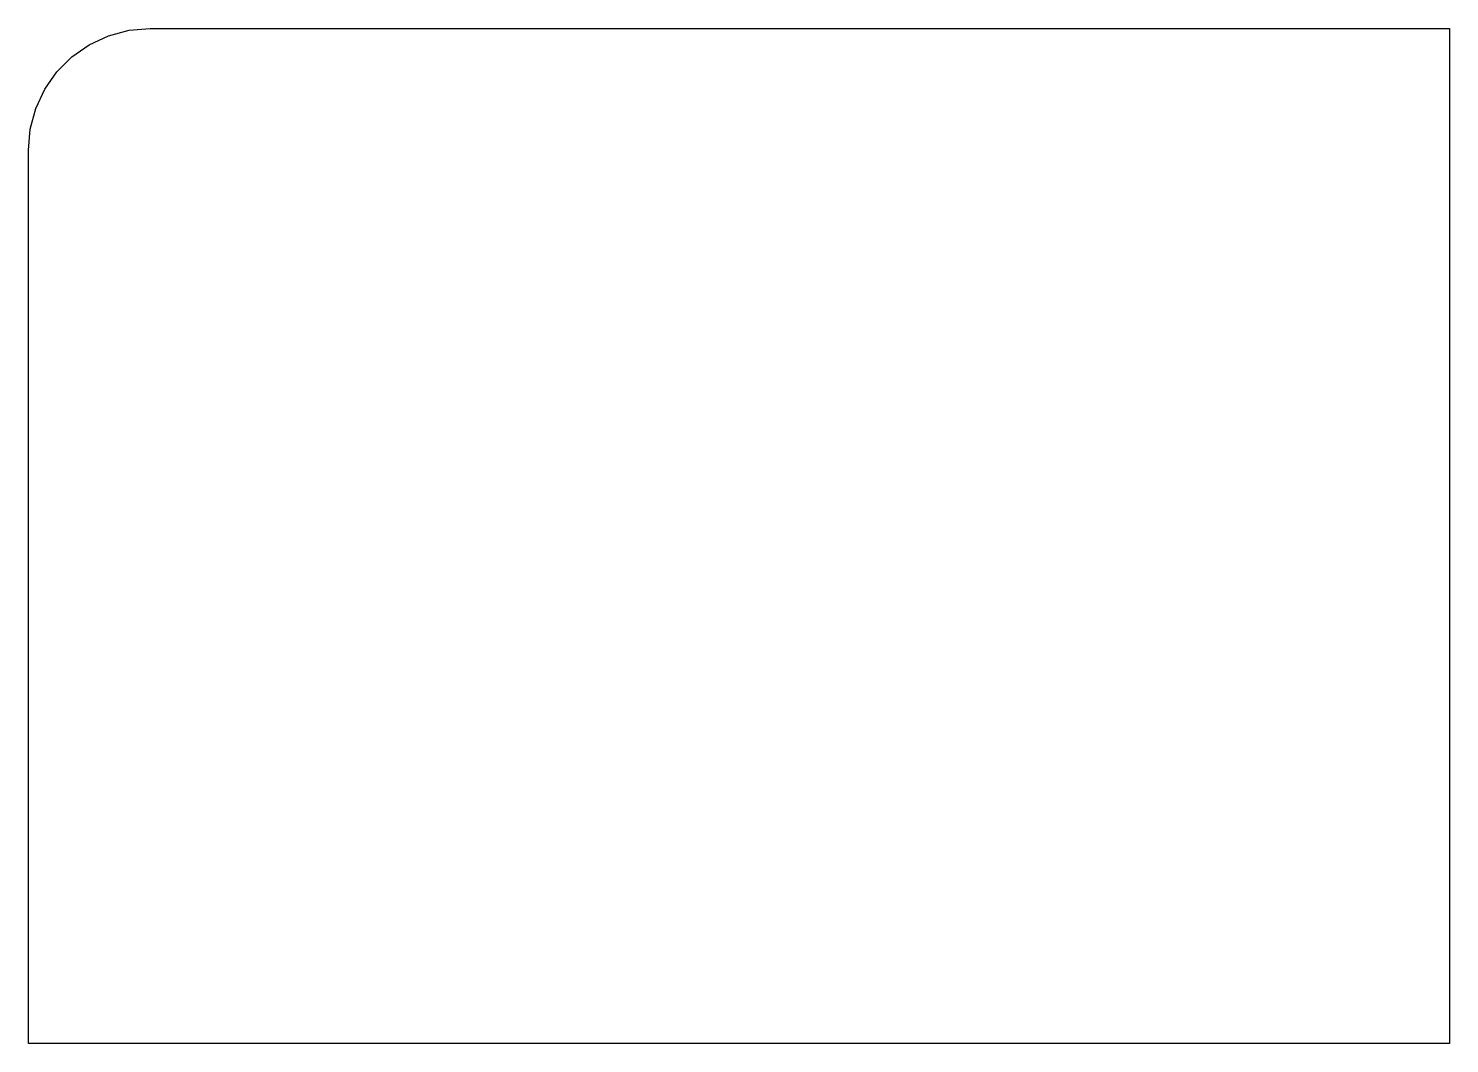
# Model space of a CAD drawing. Header units: metres. Extents: x 20 to 55, y -25 to 0.
import ezdxf

# ---------------------------------------------------------------- set-up
doc = ezdxf.new("R2010")
doc.units = ezdxf.units.M

msp = doc.modelspace()

# ---------------------------------------------------------------- linework, layer by layer
for p, q in [((22.479, -0.046), (23, 0)), ((23, 0), (55, 0)), ((55, 0), (55, -25)), ((21.5, -0.402), (21.974, -0.181)), ((21.974, -0.181), (22.479, -0.046)), ((21.072, -0.702), (21.5, -0.402)), ((20.702, -1.072), (21.072, -0.702)), ((20.402, -1.5), (20.702, -1.072)), ((20.181, -1.974), (20.402, -1.5)), ((20.046, -2.479), (20.181, -1.974)), ((20, -3), (20.046, -2.479)), ((20, -25), (20, -3)), ((55, -25), (20, -25))]:
    msp.add_line(p, q)

doc.saveas('drawing.dxf')
